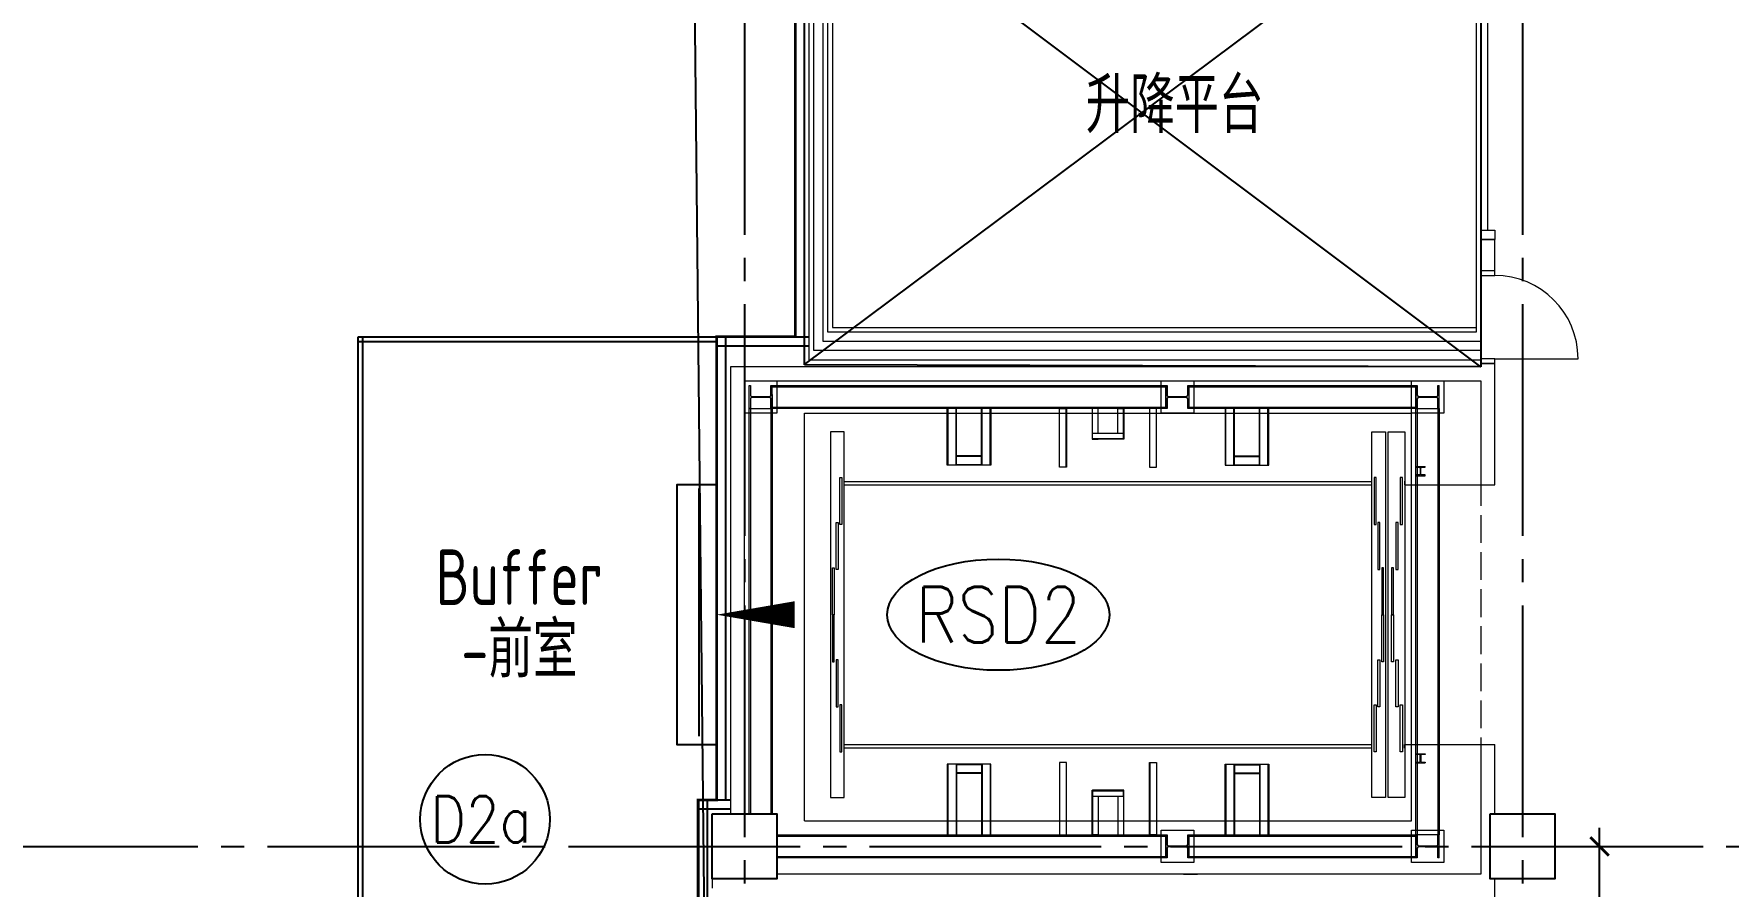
# Model space of a CAD drawing. Extents: x -960 to 27370, y -1283 to 11880.
# Drawn here: x 22753 to 24582, y 4457 to 5377 of the extents above; entities that cross this region are included whole.
import ezdxf
from ezdxf.enums import TextEntityAlignment as Align

# ---------------------------------------------------------------- set-up
doc = ezdxf.new("R2010")
doc.units = 0
doc.header["$LTSCALE"] = 100
for name, pattern in [('X-S-FAB-L10$0$COL-CEN-LIN', [3.25, 2.5, -0.25, 0.25, -0.25]), ('X-S-FAB-L10$0$HIDDEN', [0.4, 0.3, -0.1]), ('X-S-FAB-L10$0$TAI_虛線', [5.644, 2.822, -2.822])]:
    doc.linetypes.add(name, pattern=pattern)
for name, color, linetype in [('188K-SM-03-F10-ARCH-PA-Y2257103$0$K-AREA', 53, 'Continuous'), ('188K-SM-03-F10-ARCH-PA-Y2257103$0$K-Door', 53, 'Continuous'), ('188K-SM-03-F10-ARCH-PA-Y2257103$0$K-P2D-4.2-雙抗', 53, 'Continuous'), ('188K-SM-03-F10-ARCH-PA-Y2257103$0$K-TXT', 53, 'Continuous'), ('188K-SM-03-F10-ARCH-PA-Y2257103$0$K-岩棉 2hr 7.5-單抗', 53, 'Continuous'), ('X-S-FAB-L10$0$#3電梯_1F_82_0', 8, 'Continuous'), ('X-S-FAB-L10$0$#3電梯_1F_82_A-WALL-IN', 8, 'Continuous'), ('X-S-FAB-L10$0$#3電梯_1F_82_CAGE', 8, 'Continuous'), ('X-S-FAB-L10$0$#3電梯_1F_82_DIM', 8, 'Continuous'), ('X-S-FAB-L10$0$#3電梯_1F_82_RC', 8, 'Continuous'), ('X-S-FAB-L10$0$#3電梯_1F_82_WEIGHT', 8, 'Continuous'), ('X-S-FAB-L10$0$0-DIM-TXT', 8, 'Continuous'), ('X-S-FAB-L10$0$A-OBJE-2D', 8, 'X-S-FAB-L10$0$HIDDEN'), ('X-S-FAB-L10$0$A-WALL-IN', 8, 'Continuous'), ('X-S-FAB-L10$0$BLOCK', 8, 'Continuous'), ('X-S-FAB-L10$0$CCL', 8, 'X-S-FAB-L10$0$COL-CEN-LIN'), ('X-S-FAB-L10$0$COL-S', 8, 'Continuous'), ('X-S-FAB-L10$0$Door', 8, 'Continuous'), ('X-S-FAB-L10$0$ELEV', 8, 'Continuous'), ('X-S-FAB-L10$0$OPEN', 8, 'Continuous')]:
    doc.layers.add(name, color=color, linetype=linetype)
doc.styles.add('188K-SM-03-F10-ARCH-PA-Y2257103$0$AA-TXT', font='isocp.shx', dxfattribs={"width": 0.8, "bigfont": 'chineset.shx'})
doc.styles.add('188K-SM-03-F10-ARCH-PA-Y2257103$0$Standard', font='txt.shx', dxfattribs={"bigfont": 'chineset.shx'})
doc.styles.add('X-S-FAB-L10$0$CHINA', font='simplex.shx', dxfattribs={"width": 0.75, "bigfont": 'chineset.shx'})
doc.styles.add('X-S-FAB-L10$0$Standard', font='', dxfattribs={"width": 0.8})
doc.styles.add('X-S-FAB-L10$0$TG_NOTE_TEXT', font='simplex.shx', dxfattribs={"width": 0.75, "bigfont": 'chineset.shx'})
doc.styles.get('X-S-FAB-L10$0$Standard').set_extended_font_data('Microsoft JhengHei')

# ---------------------------------------------------------------- blocks, each defined once
blk = doc.blocks.new('X-S-FAB-L10$0$FAB2-L05')
at = {"layer": 'X-S-FAB-L10$0$CCL'}
for p, q in [((-2640, 11005), (-2640, 0)), ((-1800, 11005), (-1800, 0)), ((-26880, 5220), (1210, 5220))]:
    blk.add_line(p, q, dxfattribs=at)
at = {"layer": 'X-S-FAB-L10$0$COL-S'}
for points in [[(-2675, 5255), (-2605, 5255), (-2605, 5185), (-2675, 5185)], [(-1835, 5255), (-1765, 5255), (-1765, 5185), (-1835, 5185)]]:
    blk.add_lwpolyline(points, close=True, dxfattribs=at)
blk = doc.blocks.new('X-S-FAB-L10$0$_ArchTick')
at = {"color": 0, "linetype": 'ByBlock', "const_width": 0.15}
blk.add_lwpolyline([(-0.5, -0.5), (0.5, 0.5)], dxfattribs=at)
blk = doc.blocks.new('X-S-FAB-L10')
for p, q in [((24443.204, 3702.5), (24443.204, 4520)), ((24395, 4500), (24463.204, 4500))]:
    blk.add_line(p, q)
at = {"layer": 'DefPoints'}
blk.add_lwpolyline([(16745, -35), (15995, -35), (15995, 35), (15925, 35), (15925, -35), (15155, -35), (15155, 35), (15085, 35), (15085, -35), (15155, -35), (15155, -250), (13920, -250), (19914.055, 6000), (21180, 7320), (21180, 5520), (23465, 5520), (23485, 3587.5), (24315, 3587.5), (24315, 1870), (17075, 1870), (17075, 2060), (16745, 2060), (16745, -21.034)], close=True, dxfattribs=at)
at = {"layer": 'X-S-FAB-L10$0$#3電梯_1F_82_0', "lineweight": 0}
for p, q in [((23867.2, 4909.4), (23867.2, 4972.5)), ((23957.8, 4909.4), (23957.8, 4972.5)), ((23867.2, 4590.6), (23867.2, 4512.5)), ((23957.8, 4590.6), (23957.8, 4512.5))]:
    blk.add_line(p, q, dxfattribs=at)
at = {"layer": 'X-S-FAB-L10$0$#3電梯_1F_82_0', "lineweight": 0, "flags": 128}
for points in [[(23867.8, 4909.4), (23860.3, 4909.4), (23860.3, 4972.5), (23867.8, 4972.5)], [(23957.2, 4909.4), (23964.7, 4909.4), (23964.7, 4972.5), (23957.2, 4972.5)], [(23867.8, 4590.6), (23860.3, 4590.6), (23860.3, 4512.5), (23867.8, 4512.5)], [(23957.2, 4590.6), (23964.7, 4590.6), (23964.7, 4512.5), (23957.2, 4512.5)]]:
    blk.add_lwpolyline(points, close=True, dxfattribs=at)
at = {"layer": 'X-S-FAB-L10$0$#3電梯_1F_82_A-WALL-IN', "lineweight": 0, "flags": 128}
for points in [[(23550, 4987.5), (23550, 4900)], [(23550, 4600), (23550, 4555)]]:
    blk.add_lwpolyline(points, dxfattribs=at)
at = {"layer": 'X-S-FAB-L10$0$#3電梯_1F_82_CAGE', "lineweight": 0}
for p, q in [((24197.5, 4893.5), (23627.5, 4893.5)), ((23627.5, 4890), (24197.5, 4890)), ((23627.5, 4610), (24197.5, 4610)), ((23627.5, 4606.5), (24197.5, 4606.5))]:
    blk.add_line(p, q, dxfattribs=at)
at = {"layer": 'X-S-FAB-L10$0$#3電梯_1F_82_CAGE', "lineweight": 0, "flags": 128}
for points in [[(23613, 4947.25), (23613, 4552.75), (23627.5, 4552.75), (23627.5, 4947.25)], [(24212, 4947.25), (24212, 4552.75), (24197.5, 4552.75), (24197.5, 4947.25)], [(24233, 4947.25), (24233, 4552.75), (24215, 4552.75), (24215, 4947.25)], [(23623, 4847.4), (23623, 4898.1), (23625, 4898.1), (23625, 4847.4)], [(24202, 4847.4), (24202, 4898.1), (24200, 4898.1), (24200, 4847.4)], [(24228, 4847.4), (24230.4, 4847.4), (24230.4, 4898.1), (24228, 4898.1)], [(23619, 4798.7), (23619, 4849.4), (23621, 4849.4), (23621, 4798.7)], [(24206, 4798.7), (24206, 4849.4), (24204, 4849.4), (24204, 4798.7)], [(24223.2, 4798.7), (24225.6, 4798.7), (24225.6, 4849.4), (24223.2, 4849.4)], [(23619, 4701.3), (23619, 4650.6), (23621, 4650.6), (23621, 4701.3)], [(24206, 4701.3), (24206, 4650.6), (24204, 4650.6), (24204, 4701.3)], [(24223.2, 4701.3), (24225.6, 4701.3), (24225.6, 4650.6), (24223.2, 4650.6)], [(23623, 4652.6), (23623, 4601.9), (23625, 4601.9), (23625, 4652.6)], [(24202, 4652.6), (24202, 4601.9), (24200, 4601.9), (24200, 4652.6)], [(24228, 4652.6), (24230.4, 4652.6), (24230.4, 4601.9), (24228, 4601.9)]]:
    blk.add_lwpolyline(points, close=True, dxfattribs=at)
for points in [[(23615, 4750), (23615, 4800.7), (23617, 4800.7), (23617, 4750), (23615, 4750), (23617, 4750)], [(24210, 4750), (24210, 4800.7), (24208, 4800.7), (24208, 4750), (24210, 4750), (24208, 4750)], [(24220.8, 4750), (24220.8, 4800.7), (24218.4, 4800.7), (24218.4, 4750), (24220.8, 4750), (24218.4, 4750)], [(23615, 4750), (23615, 4699.3), (23617, 4699.3), (23617, 4750), (23615, 4750), (23617, 4750)], [(24210, 4750), (24210, 4699.3), (24208, 4699.3), (24208, 4750), (24210, 4750), (24208, 4750)], [(24220.8, 4750), (24220.8, 4699.3), (24218.4, 4699.3), (24218.4, 4750), (24220.8, 4750), (24218.4, 4750)]]:
    blk.add_lwpolyline(points, dxfattribs=at)
at = {"layer": 'X-S-FAB-L10$0$#3電梯_1F_82_DIM', "lineweight": 0}
for p, q in [((23585, 4527.5), (23585, 4967.5)), ((23585, 4967.5), (24240, 4967.5)), ((24240, 4527.5), (24240, 4967.5)), ((23585, 4627.186), (23585.005, 4627.186)), ((23585, 4527.5), (24240, 4527.5))]:
    blk.add_line(p, q, dxfattribs=at)
at = {"layer": 'X-S-FAB-L10$0$#3電梯_1F_82_RC', "lineweight": 0}
for p, q in [((24232.5, 4894), (24232.5, 4890)), ((24232.5, 4894), (24233.5, 4894)), ((24232.5, 4890), (24315, 4890)), ((24232.5, 4606), (24232.5, 4610)), ((24232.5, 4610), (24315, 4610)), ((24232.5, 4606), (24233.5, 4606))]:
    blk.add_line(p, q, dxfattribs=at)
at = {"layer": 'X-S-FAB-L10$0$#3電梯_1F_82_WEIGHT', "lineweight": 0}
for p, q in [((23525, 4972.5), (23525, 4997.5)), ((23525, 4997.5), (23526.4, 4997.5)), ((23526.4, 4997.5), (23526.4, 4987.05)), ((23548.6, 4987.05), (23548.6, 4997.5)), ((23548.6, 4997.5), (23550, 4997.5)), ((23550, 4972.5), (23550, 4997.5)), ((23550, 4996.1), (23975, 4996.1)), ((23975, 4972.5), (23975, 4997.5)), ((23975, 4997.5), (23976.4, 4997.5)), ((23976.4, 4997.5), (23976.4, 4987.05)), ((23998.6, 4987.05), (23998.6, 4997.5)), ((23998.6, 4997.5), (24000, 4997.5)), ((24000, 4972.5), (24000, 4997.5)), ((24000, 4996.1), (24245, 4996.1)), ((24245, 4972.5), (24245, 4997.5)), ((24245, 4997.5), (24246.4, 4997.5)), ((24246.4, 4997.5), (24246.4, 4987.05)), ((24268.6, 4987.05), (24268.6, 4997.5)), ((24268.6, 4997.5), (24270, 4997.5)), ((24270, 4972.5), (24270, 4997.5)), ((23526.4, 4982.95), (23526.4, 4972.5)), ((23528, 4985.45), (23547, 4985.45)), ((23547, 4984.55), (23528, 4984.55)), ((23548.6, 4972.5), (23548.6, 4982.95)), ((23976.4, 4982.95), (23976.4, 4972.5)), ((23978, 4985.45), (23997, 4985.45)), ((23997, 4984.55), (23978, 4984.55)), ((23998.6, 4972.5), (23998.6, 4982.95)), ((24246.4, 4982.95), (24246.4, 4972.5)), ((24248, 4985.45), (24267, 4985.45)), ((24267, 4984.55), (24248, 4984.55)), ((24268.6, 4972.5), (24268.6, 4982.95)), ((23526.4, 4972.5), (23525, 4972.5)), ((23526.4, 4972.5), (23526.4, 4535)), ((23550, 4972.5), (23548.6, 4972.5)), ((23548.6, 4972.5), (23548.6, 4535)), ((23550, 4973.9), (23975, 4973.9)), ((23739, 4911.3), (23739, 4972.5)), ((23740.092, 4911.3), (23740.092, 4972.5)), ((23748.4, 4911.3), (23748.4, 4972.5)), ((23749, 4911.3), (23749, 4972.5)), ((23776, 4911.3), (23776, 4972.5)), ((23776.6, 4911.3), (23776.6, 4972.5)), ((23785.319, 4911.3), (23785.319, 4972.5)), ((23786, 4972.5), (23786, 4911.3)), ((23895.85, 4939.455), (23895.85, 4972.5)), ((23929.15, 4939.455), (23929.15, 4972.5)), ((23976.4, 4972.5), (23975, 4972.5)), ((24000, 4972.5), (23998.6, 4972.5)), ((24000, 4973.9), (24245, 4973.9)), ((24039, 4972.5), (24039, 4911.3)), ((24039.681, 4911.3), (24039.681, 4972.5)), ((24048.4, 4911.3), (24048.4, 4972.5)), ((24049, 4911.3), (24049, 4972.5)), ((24076, 4911.3), (24076, 4972.5)), ((24076.6, 4911.3), (24076.6, 4972.5)), ((24084.908, 4911.3), (24084.908, 4972.5)), ((24086, 4911.3), (24086, 4972.5)), ((24246.4, 4972.5), (24245, 4972.5)), ((24246.4, 4972.5), (24246.4, 4512.5)), ((24270, 4972.5), (24268.6, 4972.5)), ((24268.6, 4972.5), (24268.6, 4512.5)), ((23895.85, 4940.055), (23929.15, 4940.055)), ((23776, 4921.3), (23749, 4921.3)), ((23776, 4920.766), (23749, 4920.766)), ((24049, 4921.3), (24076, 4921.3)), ((24049, 4920.766), (24076, 4920.766)), ((23786, 4911.3), (23739, 4911.3)), ((23776, 4911.9), (23749, 4911.9)), ((24039, 4911.3), (24086, 4911.3)), ((24049, 4911.9), (24076, 4911.9)), ((24245, 4910), (24255, 4910)), ((24245, 4910), (24245, 4909.2)), ((24245, 4909.2), (24248.7, 4909.2)), ((24249.7, 4908.2), (24249.7, 4901.8)), ((24250.3, 4901.8), (24250.3, 4908.2)), ((24251.3, 4909.2), (24255, 4909.2)), ((24255, 4909.2), (24255, 4910)), ((24248.7, 4900.8), (24245, 4900.8)), ((24245, 4900.8), (24245, 4900)), ((24245, 4900), (24255, 4900)), ((24255, 4900.8), (24251.3, 4900.8)), ((24255, 4900), (24255, 4900.8)), ((24245, 4600), (24255, 4600)), ((24245, 4599.2), (24245, 4600)), ((24248.7, 4599.2), (24245, 4599.2)), ((24249.7, 4591.8), (24249.7, 4598.2)), ((24250.3, 4598.2), (24250.3, 4591.8)), ((24255, 4599.2), (24251.3, 4599.2)), ((24255, 4600), (24255, 4599.2)), ((23786, 4588.7), (23739, 4588.7)), ((23739, 4588.7), (23739, 4512.5)), ((23739.492, 4588.7), (23739.492, 4512.5)), ((23748.4, 4588.7), (23748.4, 4512.5)), ((23749, 4588.7), (23749, 4512.5)), ((23776, 4588.1), (23749, 4588.1)), ((23776, 4579.233), (23749, 4579.233)), ((23776, 4578.7), (23749, 4578.7)), ((23776, 4588.7), (23776, 4512.5)), ((23776.6, 4588.7), (23776.6, 4512.5)), ((23785.319, 4588.7), (23785.319, 4512.5)), ((23786, 4512.5), (23786, 4588.7)), ((24039, 4512.5), (24039, 4588.7)), ((24039, 4588.7), (24086, 4588.7)), ((24039.681, 4588.7), (24039.681, 4512.5)), ((24048.4, 4588.7), (24048.4, 4512.5)), ((24049, 4588.7), (24049, 4512.5)), ((24049, 4588.1), (24076, 4588.1)), ((24049, 4579.233), (24076, 4579.233)), ((24049, 4578.7), (24076, 4578.7)), ((24076, 4588.7), (24076, 4512.5)), ((24076.6, 4588.7), (24076.6, 4512.5)), ((24084.908, 4588.7), (24084.908, 4512.5)), ((24086, 4588.7), (24086, 4512.5)), ((24245, 4590.8), (24248.7, 4590.8)), ((24245, 4590), (24245, 4590.8)), ((24245, 4590), (24255, 4590)), ((24251.3, 4590.8), (24255, 4590.8)), ((24255, 4590.8), (24255, 4590)), ((23895.85, 4560.545), (23895.85, 4512.5)), ((23895.85, 4559.945), (23929.15, 4559.945)), ((23929.15, 4560.545), (23929.15, 4512.5)), ((23555, 4511.1), (23975, 4511.1)), ((23975, 4487.5), (23975, 4512.5)), ((23975, 4512.5), (23976.4, 4512.5)), ((23976.4, 4512.5), (23976.4, 4502.05)), ((23978, 4500.45), (23997, 4500.45)), ((23998.6, 4502.05), (23998.6, 4512.5)), ((23998.6, 4512.5), (24000, 4512.5)), ((24000, 4487.5), (24000, 4512.5)), ((24000, 4511.1), (24245, 4511.1)), ((24245, 4487.5), (24245, 4512.5)), ((24245, 4512.5), (24246.4, 4512.5)), ((24246.4, 4512.5), (24246.4, 4502.05)), ((24248, 4500.45), (24267, 4500.45)), ((24268.6, 4502.05), (24268.6, 4512.5)), ((24268.6, 4512.5), (24270, 4512.5)), ((24270, 4487.5), (24270, 4512.5)), ((23555, 4488.9), (23975, 4488.9)), ((23976.4, 4487.5), (23975, 4487.5)), ((23976.4, 4497.95), (23976.4, 4487.5)), ((23997, 4499.55), (23978, 4499.55)), ((23998.6, 4487.5), (23998.6, 4497.95)), ((24000, 4487.5), (23998.6, 4487.5)), ((24000, 4488.9), (24245, 4488.9)), ((24246.4, 4487.5), (24245, 4487.5)), ((24246.4, 4497.95), (24246.4, 4487.5)), ((24267, 4499.55), (24248, 4499.55)), ((24268.6, 4487.5), (24268.6, 4497.95)), ((24270, 4487.5), (24268.6, 4487.5))]:
    blk.add_line(p, q, dxfattribs=at)
at = {"layer": 'X-S-FAB-L10$0$#3電梯_1F_82_WEIGHT', "lineweight": 0, "flags": 128}
for points in [[(23520, 4967.5), (23520, 5002.5)], [(23520, 5002.5), (23555, 5002.5)], [(23555, 5002.5), (23555, 4967.5), (23520, 4967.5)], [(23970, 5002.5), (24005, 5002.5)], [(24005, 5002.5), (24005, 4967.5), (23970, 4967.5), (23970, 5002.5)], [(24240, 5002.5), (24275, 5002.5)], [(24275, 5002.5), (24275, 4967.5), (24240, 4967.5), (24240, 5002.5)], [(23901.75, 4945.955), (23901.75, 4972.5), (23895.25, 4972.5), (23895.25, 4939.455), (23901.75, 4939.455)], [(23923.25, 4945.955), (23923.25, 4972.5), (23929.75, 4972.5), (23929.75, 4939.455), (23923.25, 4939.455)], [(23901.75, 4554.045), (23901.75, 4512.5), (23895.25, 4512.5), (23895.25, 4560.545), (23901.75, 4560.545)], [(23923.25, 4554.045), (23923.25, 4512.5), (23929.75, 4512.5), (23929.75, 4560.545), (23923.25, 4560.545)], [(23970, 4482.5), (23970, 4517.5), (24005, 4517.5), (24005, 4482.5)], [(24240, 4482.5), (24240, 4517.5), (24275, 4517.5), (24275, 4482.5)], [(24005, 4482.5), (23970, 4482.5)], [(24275, 4482.5), (24240, 4482.5)]]:
    blk.add_lwpolyline(points, dxfattribs=at)
for points in [[(23975, 4972.5), (23550, 4972.5), (23550, 4997.5), (23975, 4997.5)], [(24245, 4972.5), (24000, 4972.5), (24000, 4997.5), (24245, 4997.5)], [(23525, 4535), (23525, 4972.5), (23550, 4972.5), (23550, 4535)], [(24245, 4512.5), (24245, 4972.5), (24270, 4972.5), (24270, 4512.5)], [(23895.85, 4939.455), (23895.85, 4945.955), (23929.15, 4945.955), (23929.15, 4939.455)], [(23895.85, 4560.545), (23895.85, 4554.045), (23929.15, 4554.045), (23929.15, 4560.545)], [(23975, 4487.5), (23555, 4487.5), (23555, 4512.5), (23975, 4512.5)], [(24245, 4487.5), (24000, 4487.5), (24000, 4512.5), (24245, 4512.5)]]:
    blk.add_lwpolyline(points, close=True, dxfattribs=at)
at = {"layer": 'X-S-FAB-L10$0$#3電梯_1F_82_WEIGHT', "lineweight": 0}
for centre, radius, start, end in [((23528, 4987.05), 1.6, 180, 270), ((23528, 4982.95), 1.6, 90, 180), ((23547, 4987.05), 1.6, 270, 0), ((23547, 4982.95), 1.6, 0, 90), ((23978, 4987.05), 1.6, 180, 270), ((23978, 4982.95), 1.6, 90, 180), ((23997, 4987.05), 1.6, 270, 0), ((23997, 4982.95), 1.6, 0, 90), ((24248, 4987.05), 1.6, 180, 270), ((24248, 4982.95), 1.6, 90, 180), ((24267, 4987.05), 1.6, 270, 0), ((24267, 4982.95), 1.6, 0, 90), ((24248.7, 4908.2), 1, 0, 90), ((24251.3, 4908.2), 1, 90, 180), ((24248.7, 4901.8), 1, 270, 0), ((24251.3, 4901.8), 1, 180, 270), ((24248.7, 4598.2), 1, 0, 90), ((24248.7, 4591.8), 1, 270, 0), ((24251.3, 4598.2), 1, 90, 180), ((24251.3, 4591.8), 1, 180, 270), ((23978, 4502.05), 1.6, 180, 270), ((23997, 4502.05), 1.6, 270, 0), ((24248, 4502.05), 1.6, 180, 270), ((24267, 4502.05), 1.6, 270, 0), ((23978, 4497.95), 1.6, 90, 180), ((23997, 4497.95), 1.6, 0, 90), ((24248, 4497.95), 1.6, 90, 180), ((24267, 4497.95), 1.6, 0, 90)]:
    blk.add_arc(centre, radius, start, end, dxfattribs=at)
at = {"layer": 'X-S-FAB-L10$0$A-OBJE-2D', "lineweight": 0}
blk.add_line((24315, 4897.5), (24315, 4597.5), dxfattribs=at)
at = {"layer": 'X-S-FAB-L10$0$A-WALL-IN', "lineweight": 0}
for p, q in [((24315, 5155), (24330, 5155)), ((24315, 5155), (24315, 5121.25)), ((24330, 5121.25), (24330, 5155)), ((24330, 5121.25), (24315, 5121.25)), ((24330, 5021.25), (24315, 5021.25)), ((24315, 5021.25), (24315, 5017.5)), ((24330, 4890), (24330, 5021.25)), ((24315, 5002.5), (24315, 4890)), ((24315, 4890), (24330, 4890)), ((24315, 4610.015), (24315, 4470)), ((24315, 4610.015), (24330, 4610.015)), ((24330, 4535), (24330, 4610.015)), ((24315, 4600), (24315, 4470)), ((23485, 4465), (23485, 4455)), ((23994, 4470), (23555, 4470)), ((24330, 4410), (24330, 4465))]:
    blk.add_line(p, q, dxfattribs=at)
at = {"layer": 'X-S-FAB-L10$0$A-WALL-IN', "lineweight": 0, "flags": 128}
for points in [[(23505, 5017.5), (23505, 5002.5)], [(24315, 5017.5), (23505, 5017.5)], [(23505, 5002.5), (23505, 4535)], [(23520, 5002.5), (24315, 5002.5)], [(23520, 4535), (23520, 5002.5)], [(23994, 4470), (24009, 4470)], [(24009, 4470), (23994, 4470)], [(24315, 4470), (24009, 4470)]]:
    blk.add_lwpolyline(points, dxfattribs=at)
at = {"layer": 'X-S-FAB-L10$0$COL-S'}
for p, q in [((23485, 4535), (23555, 4535)), ((23485, 4465), (23485, 4535)), ((23555, 4535), (23555, 4465)), ((24325, 4535), (24395, 4535)), ((24325, 4465), (24325, 4535)), ((24395, 4535), (24395, 4465)), ((23555, 4465), (23485, 4465)), ((24395, 4465), (24325, 4465))]:
    blk.add_line(p, q, dxfattribs=at)
at = {"layer": 'X-S-FAB-L10$0$Door', "linetype": 'X-S-FAB-L10$0$TAI_虛線', "lineweight": 0}
for p, q in [((24322.5, 5165), (24322.5, 5545)), ((24315, 5155), (24315, 5165)), ((24315, 5165), (24330, 5165)), ((24330, 5165), (24330, 5155)), ((24330, 5155), (24315, 5155))]:
    blk.add_line(p, q, dxfattribs=at)
at = {"layer": 'X-S-FAB-L10$0$Door', "lineweight": 0}
for p, q in [((24315, 5121.25), (24315, 5116.25)), ((24330, 5121.25), (24315, 5121.25)), ((24330, 5121.25), (24315, 5121.25)), ((24330, 5121.25), (24315, 5121.25)), ((24315, 5116.25), (24330, 5116.25)), ((24330, 5116.25), (24330, 5121.25)), ((24330, 5026.25), (24315, 5026.25)), ((24315, 5026.25), (24315, 5021.25)), ((24315, 5021.25), (24330, 5021.25)), ((24330, 5021.25), (24315, 5021.25)), ((24330, 5021.25), (24315, 5021.25)), ((24330, 5021.25), (24330, 5026.25)), ((24330, 5026.25), (24420, 5026.25))]:
    blk.add_line(p, q, dxfattribs=at)
blk.add_arc((24330, 5026.25), 90, 0, 90, dxfattribs=at)
at = {"layer": 'X-S-FAB-L10$0$ELEV', "lineweight": 0}
for p, q in [((23590, 5025), (23590, 5565)), ((23595, 5035), (23595, 5565)), ((23605, 5045), (23605, 5565)), ((24315, 5565), (24315, 5025)), ((23610, 5055), (23610, 5555)), ((23615, 5550), (23615, 5060)), ((24310, 5555), (24310, 5055)), ((24310, 5055), (23610, 5055)), ((23615, 5060), (24310, 5060)), ((24315, 5035), (23595, 5035)), ((24315, 5045), (23605, 5045)), ((23590, 5025), (24315, 5025))]:
    blk.add_line(p, q, dxfattribs=at)
at = {"layer": 'X-S-FAB-L10$0$OPEN'}
for p, q in [((23585, 5019.816), (23585, 5565)), ((23585, 5019.871), (24315, 5565)), ((24315, 5017.5), (23585, 5565)), ((24315, 5565), (24315, 5017.5)), ((24315, 5017.5), (23585, 5019.816))]:
    blk.add_line(p, q, dxfattribs=at)
at = {"xscale": 20, "yscale": 20, "zscale": 20, "rotation": 90}
blk.add_blockref('X-S-FAB-L10$0$_ArchTick', (24443.204, 4500), dxfattribs=at)
at = {"layer": 'X-S-FAB-L10$0$BLOCK'}
blk.add_blockref('X-S-FAB-L10$0$FAB2-L05', (26160, -720), dxfattribs=at)
at = {"style": 'X-S-FAB-L10$0$TG_NOTE_TEXT', "width": 0.5, "flags": 1}
for p in [(7463.301, 9020), (18268.251, 8649), (11197.77, 4800.167), (16485.801, 4800.167), (25420.27, 2635), (13360, 320.001, 0), (7463.301, -33.333)]:
    blk.add_attdef('WH', text='', height=20, dxfattribs=at).set_placement(p, align=Align.BOTTOM_LEFT)
at = {"width": 0.5}
for style, p in [('X-S-FAB-L10$0$TG_NOTE_TEXT', (7585, 9020)), ('X-S-FAB-L10$0$TG_NOTE_TEXT', (18389.95, 8649)), ('X-S-FAB-L10$0$TG_NOTE_TEXT', (11117.5, 4813.5)), ('X-S-FAB-L10$0$TG_NOTE_TEXT', (16607.5, 4813.5)), ('X-S-FAB-L10$0$TG_NOTE_TEXT', (25350, 2635)), ('X-S-FAB-L10$0$Standard', (13129.375, 325.001, 0)), ('X-S-FAB-L10$0$TG_NOTE_TEXT', (7585, -20))]:
    blk.add_attdef('DESC', text='', height=10, dxfattribs=dict(at, style=style)).set_placement(p, align=Align.BOTTOM_LEFT)
for tag, style, p in [('TYPE', 'X-S-FAB-L10$0$TG_NOTE_TEXT', (7619.286, 9020)), ('NO', 'X-S-FAB-L10$0$TG_NOTE_TEXT', (7650.095, 9020)), ('TYPE', 'X-S-FAB-L10$0$TG_NOTE_TEXT', (18424.236, 8649)), ('NO', 'X-S-FAB-L10$0$TG_NOTE_TEXT', (18455.045, 8649)), ('NO', 'X-S-FAB-L10$0$TG_NOTE_TEXT', (11088.595, 4813.5)), ('TYPE', 'X-S-FAB-L10$0$TG_NOTE_TEXT', (11151.786, 4813.5)), ('TYPE', 'X-S-FAB-L10$0$TG_NOTE_TEXT', (16641.786, 4813.5)), ('NO', 'X-S-FAB-L10$0$TG_NOTE_TEXT', (16672.595, 4813.5)), ('NO', 'X-S-FAB-L10$0$TG_NOTE_TEXT', (25313, 2635)), ('TYPE', 'X-S-FAB-L10$0$TG_NOTE_TEXT', (25350, 2635)), ('NO', 'X-S-FAB-L10$0$Standard', (13100, 320.001, 0)), ('TYPE', 'X-S-FAB-L10$0$Standard', (13129.375, 320.001, 0)), ('TYPE', 'X-S-FAB-L10$0$TG_NOTE_TEXT', (7619.286, -20)), ('NO', 'X-S-FAB-L10$0$TG_NOTE_TEXT', (7650.095, -20))]:
    blk.add_attdef(tag, text='', height=10, dxfattribs=dict(at, style=style)).set_placement(p, align=Align.BOTTOM_RIGHT)
at = {"style": 'X-S-FAB-L10$0$TG_NOTE_TEXT', "width": 0.5, "flags": 1}
for rotation, p in [(180, (43, 7480)), (180, (943, 7480)), (90, (24310, 3717.77)), (270, (17080, 1711.699))]:
    blk.add_attdef('WH', text='', height=20, rotation=rotation, dxfattribs=at).set_placement(p, align=Align.BOTTOM_LEFT)
at = {"width": 0.5}
for rotation, style, p in [(180, 'X-S-FAB-L10$0$Standard', (317.625, 7480)), (180, 'X-S-FAB-L10$0$Standard', (1217.625, 7480)), (90, 'X-S-FAB-L10$0$TG_NOTE_TEXT', (24310, 3647.5)), (270, 'X-S-FAB-L10$0$TG_NOTE_TEXT', (17080, 1605))]:
    blk.add_attdef('DESC', text='', height=10, rotation=rotation, dxfattribs=dict(at, style=style)).set_placement(p, align=Align.BOTTOM_LEFT)
for tag, rotation, style, p in [('TYPE', 180, 'X-S-FAB-L10$0$Standard', (317.625, 7480)), ('NO', 180, 'X-S-FAB-L10$0$Standard', (347, 7480)), ('TYPE', 180, 'X-S-FAB-L10$0$Standard', (1217.625, 7480)), ('NO', 180, 'X-S-FAB-L10$0$Standard', (1247, 7480)), ('TYPE', 90, 'X-S-FAB-L10$0$TG_NOTE_TEXT', (24310, 3647.5)), ('NO', 90, 'X-S-FAB-L10$0$TG_NOTE_TEXT', (24310, 3610.5)), ('TYPE', 270, 'X-S-FAB-L10$0$TG_NOTE_TEXT', (17080, 1605)), ('NO', 270, 'X-S-FAB-L10$0$TG_NOTE_TEXT', (17080, 1573))]:
    blk.add_attdef(tag, text='', height=10, rotation=rotation, dxfattribs=dict(at, style=style)).set_placement(p, align=Align.BOTTOM_RIGHT)
at = {"layer": 'X-S-FAB-L10$0$0-DIM-TXT', "style": 'X-S-FAB-L10$0$CHINA', "width": 0.75}
for p in [(667.414, 7855.1, -2689.4), (22627.353, 6728.814), (25644.722, 6728.814), (24778.787, 5569.051), (1118.252, 4980), (417.801, 4594.623), (23874.84, 4355), (22927.43, 4330.122), (23749.869, 3901.367), (417.801, 3765.236), (1118.252, 3730), (417.801, 3115.79), (536.882, 2227.832), (16908.994, 1782.652), (888.445, 880.466), (16977.43, 750), (18878.841, 750), (25641.221, 553.233), (21364.03, 526.894)]:
    blk.add_attdef('HIG', text='', height=80, dxfattribs=at).set_placement(p, align=Align.MIDDLE_LEFT)
blk = doc.blocks.new('188K-SM-03-F10-ARCH-PA-Y2257103$0$鐵捲門2.8X2.4')
blk.add_line((-3.9, -23.7), (-271.1, -23.7, 0))
blk.add_lwpolyline([(-280, -43.1), (0, -43.1), (0, 0), (-280, 0), (-280, -43.1)])
blk = doc.blocks.new('188K-SM-03-F10-ARCH-PA-Y2257103')
at = {"layer": '188K-SM-03-F10-ARCH-PA-Y2257103$0$K-AREA', "const_width": 3, "elevation": 0}
blk.add_lwpolyline([(4365, 8630), (17585, 8630), (17585, 8619), (18927.5, 8619), (18927.5, 8262.5), (19320, 8262.5), (19320, 7545), (19275, 7545), (19275, 7455), (19320, 7455), (19320, 7320), (21650, 7320), (21650, 5950), (24305, 5950), (24305, 5575), (23575, 5575), (23575, 5050), (23490, 5050), (23490, 4550), (23470, 4550), (23470, 3572.5), (24305, 3572.5), (24305, 2070)], dxfattribs=at)
at = {"layer": '188K-SM-03-F10-ARCH-PA-Y2257103$0$K-P2D-4.2-雙抗'}
for p, q in [((23103, 3810, 0), (23103, 5050, 0)), ((23103, 5050, 0), (23490, 5050, 0)), ((23108, 3810, 0), (23108, 5050, 0)), ((23103, 5045, 0), (23490, 5045, 0))]:
    blk.add_line(p, q, dxfattribs=at)
at = {"layer": '188K-SM-03-F10-ARCH-PA-Y2257103$0$K-TXT', "ltscale": 1000}
blk.add_lwpolyline([(23664.1, 4750, 0, 0, 0), (23490, 4750, 0, 29.1, 0), (23574.3, 4750, 29.1, 29.1, 0)], format="xyseb", dxfattribs=at)
at = {"layer": '188K-SM-03-F10-ARCH-PA-Y2257103$0$K-TXT'}
blk.add_circle((23240, 4529.2, 0), 70, dxfattribs=at)
blk.add_ellipse((23794.1, 4750), major_axis=(120, 0), ratio=0.5, dxfattribs=at)
at = {"layer": '188K-SM-03-F10-ARCH-PA-Y2257103$0$K-岩棉 2hr 7.5-單抗'}
for p, q in [((23575, 5050, 0), (23575, 5580, 0)), ((23585, 5050, 0), (23585, 5570, 0)), ((23490, 5050, 0), (23590, 5050)), ((23490, 4550, 0), (23490, 5050, 0)), ((23500, 4550, 0), (23500, 5050)), ((23490, 5040, 0), (23590, 5040, 0)), ((23470, 3572.5, 0), (23470, 4550, 0)), ((23505, 4550, 0), (23470, 4550, 0)), ((23505, 4540, 0), (23470, 4540, 0)), ((23480, 3572.5, 0), (23480, 4550, 0))]:
    blk.add_line(p, q, dxfattribs=at)
at = {"layer": '188K-SM-03-F10-ARCH-PA-Y2257103$0$K-Door', "rotation": 90}
blk.add_blockref('188K-SM-03-F10-ARCH-PA-Y2257103$0$鐵捲門2.8X2.4', (23446.9, 4890, 0), dxfattribs=at)
at = {"layer": '188K-SM-03-F10-ARCH-PA-Y2257103$0$K-TXT', "style": '188K-SM-03-F10-ARCH-PA-Y2257103$0$AA-TXT', "width": 0.8}
for s, p in [('升降平台', (23984.4, 5299.8)), ('Buffer', (23276.9, 4790.5)), ('-前室', (23276.9, 4712.2))]:
    blk.add_text(s, height=60, dxfattribs=at).set_placement(p, align=Align.MIDDLE_CENTER)
at = {"layer": '188K-SM-03-F10-ARCH-PA-Y2257103$0$K-TXT', "style": '188K-SM-03-F10-ARCH-PA-Y2257103$0$Standard', "width": 0.85}
for s, height, p in [('RSD2', 60, (23794.1, 4750)), ('D2a', 50, (23235.6, 4529.2, 0))]:
    blk.add_text(s, height=height, dxfattribs=at).set_placement(p, align=Align.MIDDLE)

msp = doc.modelspace()

# ---------------------------------------------------------------- block references
for name in ['X-S-FAB-L10', '188K-SM-03-F10-ARCH-PA-Y2257103']:
    msp.add_blockref(name, (0, 0))

doc.saveas('drawing.dxf')
